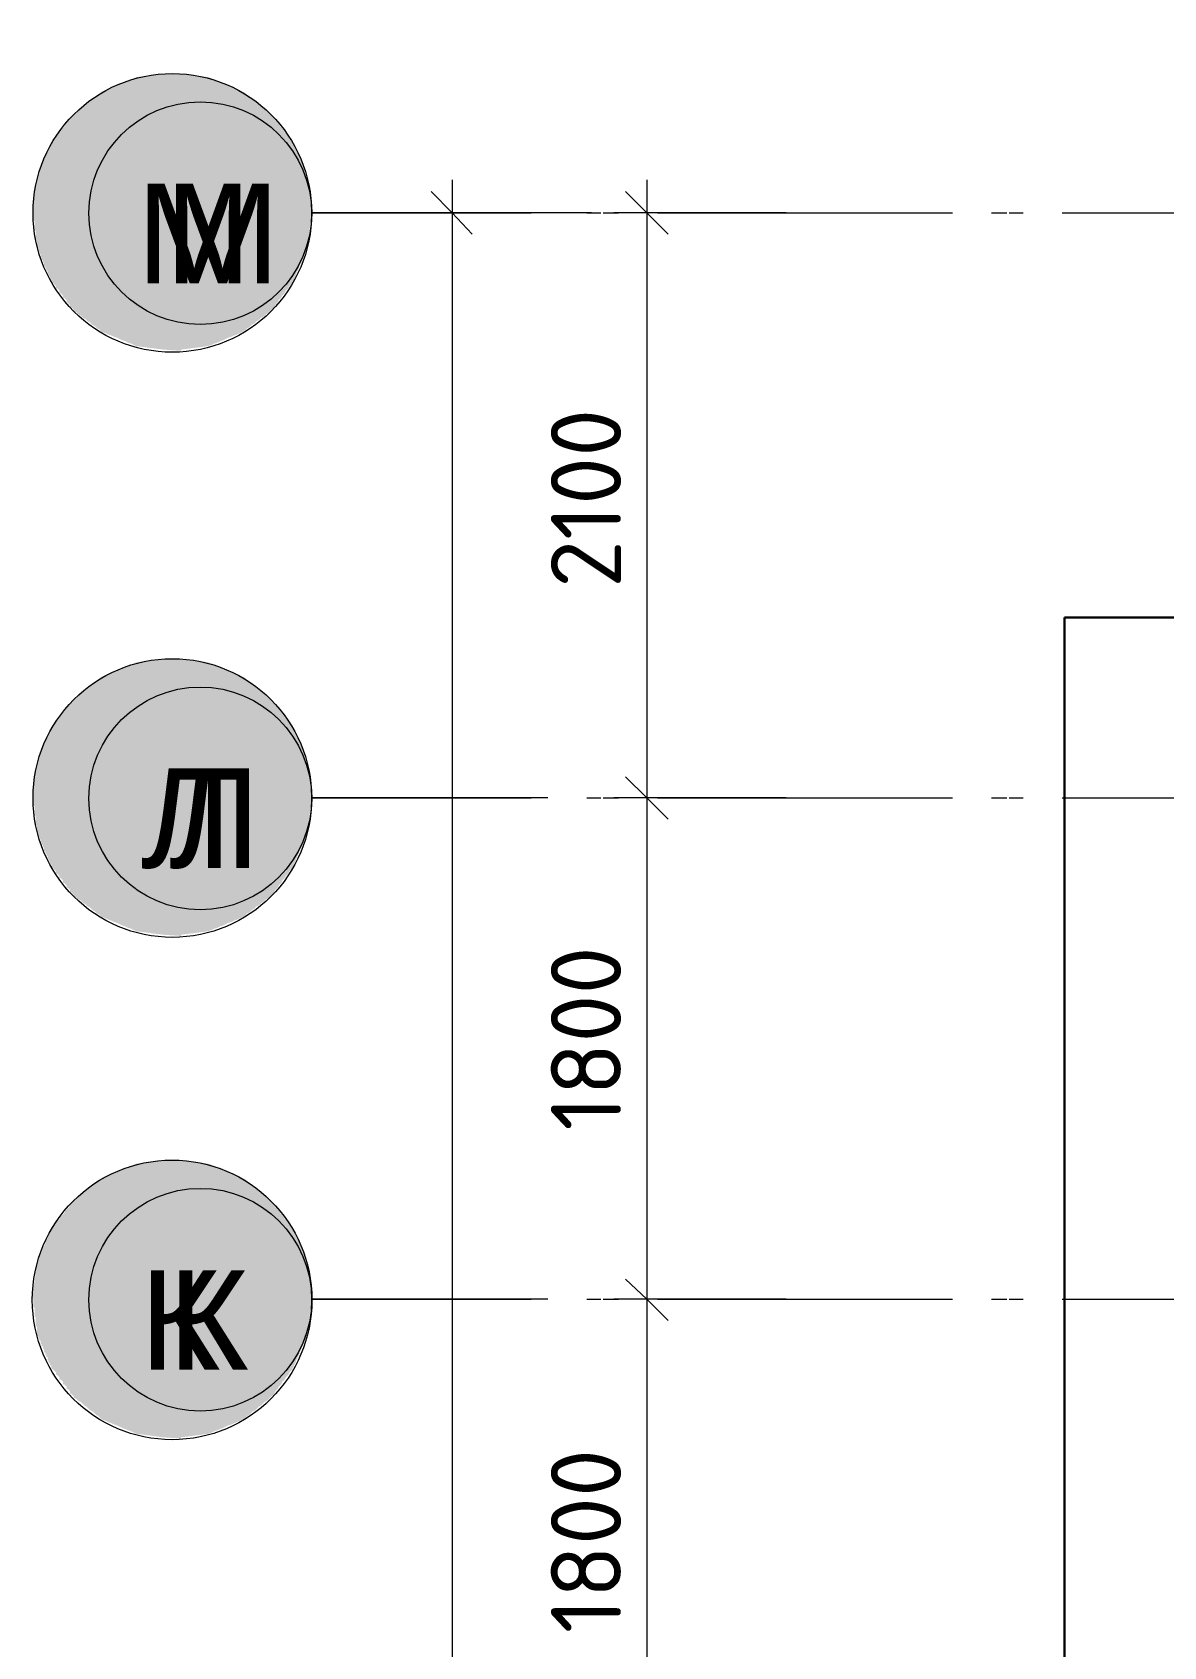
# Model space of a CAD drawing. Header units: millimetres. Extents: x -84737 to 172119, y -43083 to 59399.
# Drawn here: x -81064 to -77004, y 51635 to 57427 of the extents above; entities that cross this region are included whole.
import ezdxf

# ---------------------------------------------------------------- set-up
doc = ezdxf.new("R2010")
doc.units = ezdxf.units.MM
doc.layers.add('PDF _Геометрия', color=7, linetype='Continuous')
doc.layers.add('PDF _Текст', color=7, linetype='Continuous')
doc.layers.add('PDF _Сплошная заливка', color=7, linetype='Continuous', true_color=0xffffff)
doc.styles.add('PDF GOSTCommon', font='arial.ttf')
doc.styles.add('PDF ISOCPEUR', font='isocpeur.ttf')

msp = doc.modelspace()

# ---------------------------------------------------------------- hatches: boundary and pattern name
at = {"layer": 'PDF _Сплошная заливка', "transparency": 33554559}
for points in [[(-80462.5, 57270.7), (-80530.2, 57279.2), (-80593.7, 57279.2), (-80627.6, 57275), (-80657.2, 57270.7), (-80691.1, 57266.5), (-80708, 57258), (-80720.7, 57253.8), (-80729.2, 57249.6), (-80741.9, 57245.3), (-80758.8, 57236.9), (-80771.5, 57232.6), (-80780, 57228.4), (-80792.7, 57224.2), (-80801.1, 57219.9), (-80813.8, 57215.7), (-80826.5, 57203), (-80835, 57198.8), (-80847.7, 57186.1), (-80856.2, 57181.8), (-80868.9, 57169.1), (-80877.3, 57164.9), (-80890, 57152.2), (-80898.5, 57148), (-80906.9, 57139.5), (-80915.4, 57135.3), (-80919.6, 57126.8), (-80928.1, 57118.4), (-80932.3, 57109.9), (-80945, 57097.2), (-80949.3, 57088.7), (-80962, 57076), (-80966.2, 57067.6), (-80978.9, 57054.9), (-80983.1, 57046.4), (-80995.8, 57033.7), (-81000.1, 57021), (-81004.3, 57012.5), (-81008.5, 56999.8), (-81012.8, 56991.4), (-81017, 56978.7), (-81025.5, 56961.7), (-81029.7, 56949), (-81033.9, 56940.6), (-81038.2, 56927.9), (-81046.6, 56911), (-81050.9, 56877.1), (-81055.1, 56847.5), (-81059.3, 56813.6), (-81063.6, 56784), (-81059.3, 56779.7), (-81059.3, 56750.1), (-81055.1, 56750.1), (-81055.1, 56716.3), (-81050.9, 56716.3), (-81050.9, 56682.4), (-81046.6, 56682.4), (-81046.6, 56648.5), (-81042.4, 56648.5), (-81042.4, 56640.1), (-81038.2, 56640.1), (-81038.2, 56631.6), (-81033.9, 56631.6), (-81033.9, 56618.9), (-81029.7, 56618.9), (-81029.7, 56610.4), (-81025.5, 56610.4), (-81025.5, 56602), (-81021.2, 56602), (-81021.2, 56589.3), (-81017, 56589.3), (-81017, 56580.8), (-81012.8, 56580.8), (-81012.8, 56572.4), (-81008.5, 56572.4), (-81008.5, 56559.7), (-81004.3, 56559.7), (-81004.3, 56551.2), (-81000.1, 56551.2), (-81000.1, 56542.7), (-80995.8, 56542.7), (-80995.8, 56530), (-80991.6, 56530), (-80978.9, 56517.3), (-80978.9, 56508.9), (-80974.7, 56508.9), (-80966.2, 56500.4), (-80966.2, 56491.9), (-80962, 56491.9), (-80953.5, 56483.5), (-80953.5, 56475), (-80949.3, 56475), (-80940.8, 56466.5), (-80940.8, 56458.1), (-80936.6, 56458.1), (-80928.1, 56449.6), (-80928.1, 56441.1), (-80923.9, 56441.1), (-80915.4, 56432.7), (-80915.4, 56424.2), (-80906.9, 56424.2), (-80898.5, 56415.7), (-80890, 56411.5), (-80881.6, 56403), (-80873.1, 56398.8), (-80864.6, 56390.4), (-80856.2, 56386.1), (-80847.7, 56377.7), (-80839.2, 56373.4), (-80830.8, 56365), (-80822.3, 56360.7), (-80813.8, 56352.3), (-80801.1, 56348), (-80792.7, 56343.8), (-80780, 56339.6), (-80771.5, 56335.3), (-80758.8, 56331.1), (-80741.9, 56322.6), (-80729.2, 56318.4), (-80720.7, 56314.2), (-80708, 56309.9), (-80691.1, 56301.5), (-80657.2, 56297.2), (-80627.6, 56293), (-80593.7, 56288.8), (-80530.2, 56284.5), (-80530.2, 56288.8), (-80462.5, 56297.2), (-80432.9, 56301.5), (-80420.2, 56305.7), (-80411.7, 56309.9), (-80399, 56314.2), (-80390.6, 56318.4), (-80377.9, 56322.6), (-80360.9, 56331.1), (-80348.2, 56335.3), (-80339.8, 56339.6), (-80327.1, 56343.8), (-80301.7, 56356.5), (-80293.2, 56365), (-80284.8, 56369.2), (-80276.3, 56377.7), (-80267.8, 56381.9), (-80259.4, 56390.4), (-80250.9, 56394.6), (-80242.4, 56403), (-80234, 56407.3), (-80225.5, 56415.7), (-80217, 56420), (-80195.9, 56441.1), (-80191.6, 56449.6), (-80183.2, 56458.1), (-80178.9, 56466.5), (-80170.5, 56475), (-80166.2, 56483.5), (-80157.8, 56491.9), (-80153.6, 56500.4), (-80145.1, 56508.9), (-80140.9, 56517.3), (-80132.4, 56525.8), (-80119.7, 56551.2), (-80115.5, 56563.9), (-80107, 56580.8), (-80102.8, 56593.5), (-80094.3, 56610.4), (-80090.1, 56623.1), (-80081.6, 56640.1), (-80077.4, 56652.8), (-80073.1, 56682.4), (-80064.7, 56750.1), (-80060.4, 56813.6), (-80064.7, 56813.6), (-80064.7, 56843.2), (-80068.9, 56843.2), (-80068.9, 56877.1), (-80073.1, 56877.1), (-80073.1, 56906.7), (-80077.4, 56906.7), (-80077.4, 56919.4), (-80081.6, 56919.4), (-80081.6, 56927.9), (-80085.8, 56927.9), (-80085.8, 56940.6), (-80090.1, 56940.6), (-80090.1, 56949), (-80094.3, 56949), (-80094.3, 56961.7), (-80098.5, 56961.7), (-80098.5, 56970.2), (-80102.8, 56970.2), (-80102.8, 56978.7), (-80107, 56978.7), (-80107, 56991.4), (-80111.2, 56991.4), (-80111.2, 56999.8), (-80115.5, 56999.8), (-80115.5, 57012.5), (-80119.7, 57012.5), (-80119.7, 57021), (-80123.9, 57021), (-80123.9, 57029.5), (-80128.2, 57029.5), (-80128.2, 57037.9), (-80136.6, 57046.4), (-80140.9, 57046.4), (-80140.9, 57054.9), (-80153.6, 57067.6), (-80157.8, 57067.6), (-80157.8, 57076), (-80170.5, 57088.7), (-80174.7, 57088.7), (-80174.7, 57097.2), (-80187.4, 57109.9), (-80191.6, 57109.9), (-80191.6, 57118.4), (-80221.3, 57148), (-80229.7, 57152.2), (-80242.4, 57164.9), (-80250.9, 57169.1), (-80263.6, 57181.8), (-80272.1, 57186.1), (-80284.8, 57198.8), (-80293.2, 57203), (-80301.7, 57211.5), (-80327.1, 57224.2), (-80339.8, 57228.4), (-80348.2, 57232.6), (-80360.9, 57236.9), (-80377.9, 57245.3), (-80390.6, 57249.6), (-80399, 57253.8), (-80411.7, 57258), (-80420.2, 57262.3), (-80432.9, 57266.5)], [(-80356.7, 57169.1), (-80424.4, 57177.6), (-80496.4, 57177.6), (-80564.1, 57169.1), (-80572.6, 57164.9), (-80585.3, 57160.7), (-80593.7, 57156.4), (-80606.4, 57152.2), (-80614.9, 57148), (-80627.6, 57143.7), (-80636.1, 57139.5), (-80661.5, 57131.1), (-80669.9, 57122.6), (-80678.4, 57118.4), (-80686.9, 57109.9), (-80695.3, 57105.7), (-80703.8, 57097.2), (-80712.3, 57093), (-80720.7, 57084.5), (-80729.2, 57080.3), (-80737.6, 57071.8), (-80746.1, 57067.6), (-80750.3, 57059.1), (-80758.8, 57050.6), (-80763, 57042.2), (-80771.5, 57033.7), (-80775.7, 57025.2), (-80784.2, 57016.8), (-80788.4, 57008.3), (-80796.9, 56999.8), (-80801.1, 56991.4), (-80809.6, 56982.9), (-80818.1, 56957.5), (-80822.3, 56949), (-80826.5, 56936.4), (-80830.8, 56927.9), (-80835, 56915.2), (-80839.2, 56906.7), (-80843.5, 56894), (-80847.7, 56885.6), (-80860.4, 56784), (-80856.2, 56779.7), (-80856.2, 56745.9), (-80851.9, 56745.9), (-80851.9, 56712), (-80847.7, 56712), (-80847.7, 56673.9), (-80843.5, 56673.9), (-80843.5, 56665.5), (-80839.2, 56665.5), (-80839.2, 56657), (-80835, 56657), (-80835, 56644.3), (-80830.8, 56644.3), (-80830.8, 56635.8), (-80826.5, 56635.8), (-80826.5, 56623.1), (-80822.3, 56623.1), (-80822.3, 56614.7), (-80818.1, 56614.7), (-80818.1, 56602), (-80813.8, 56602), (-80813.8, 56593.5), (-80809.6, 56593.5), (-80809.6, 56580.8), (-80805.4, 56580.8), (-80796.9, 56572.4), (-80796.9, 56563.9), (-80792.7, 56563.9), (-80784.2, 56555.4), (-80784.2, 56547), (-80780, 56547), (-80771.5, 56538.5), (-80771.5, 56530), (-80767.3, 56530), (-80758.8, 56521.6), (-80758.8, 56513.1), (-80754.6, 56513.1), (-80746.1, 56504.6), (-80746.1, 56496.2), (-80737.6, 56496.2), (-80729.2, 56487.7), (-80720.7, 56483.5), (-80712.3, 56475), (-80703.8, 56470.8), (-80695.3, 56462.3), (-80686.9, 56458.1), (-80678.4, 56449.6), (-80669.9, 56445.4), (-80661.5, 56436.9), (-80636.1, 56428.4), (-80627.6, 56424.2), (-80614.9, 56420), (-80606.4, 56415.7), (-80593.7, 56411.5), (-80585.3, 56407.3), (-80572.6, 56403), (-80564.1, 56398.8), (-80487.9, 56386.1), (-80432.9, 56381.9), (-80432.9, 56386.1), (-80356.7, 56398.8), (-80344, 56403), (-80335.6, 56407.3), (-80322.9, 56411.5), (-80314.4, 56415.7), (-80301.7, 56420), (-80293.2, 56424.2), (-80280.5, 56428.4), (-80255.1, 56441.1), (-80246.7, 56449.6), (-80238.2, 56453.8), (-80229.7, 56462.3), (-80221.3, 56466.5), (-80212.8, 56475), (-80204.3, 56479.2), (-80195.9, 56487.7), (-80187.4, 56491.9), (-80170.5, 56508.9), (-80166.2, 56517.3), (-80157.8, 56525.8), (-80153.6, 56534.3), (-80145.1, 56542.7), (-80140.9, 56551.2), (-80132.4, 56559.7), (-80128.2, 56568.1), (-80119.7, 56576.6), (-80107, 56602), (-80102.8, 56614.7), (-80098.5, 56623.1), (-80094.3, 56635.8), (-80090.1, 56644.3), (-80085.8, 56657), (-80081.6, 56665.5), (-80077.4, 56678.2), (-80064.7, 56754.4), (-80060.4, 56805.1), (-80064.7, 56805.1), (-80064.7, 56830.5), (-80068.9, 56830.5), (-80068.9, 56855.9), (-80073.1, 56855.9), (-80073.1, 56881.3), (-80077.4, 56881.3), (-80077.4, 56894), (-80081.6, 56894), (-80081.6, 56906.7), (-80085.8, 56906.7), (-80085.8, 56915.2), (-80090.1, 56915.2), (-80090.1, 56927.9), (-80094.3, 56927.9), (-80094.3, 56936.4), (-80098.5, 56936.4), (-80098.5, 56949), (-80102.8, 56949), (-80102.8, 56957.5), (-80107, 56957.5), (-80107, 56970.2), (-80111.2, 56970.2), (-80111.2, 56978.7), (-80115.5, 56978.7), (-80115.5, 56987.1), (-80123.9, 56995.6), (-80128.2, 56995.6), (-80128.2, 57004.1), (-80136.6, 57012.5), (-80140.9, 57012.5), (-80140.9, 57021), (-80149.3, 57029.5), (-80153.6, 57029.5), (-80153.6, 57037.9), (-80162, 57046.4), (-80166.2, 57046.4), (-80166.2, 57054.9), (-80187.4, 57076), (-80195.9, 57080.3), (-80204.3, 57088.7), (-80212.8, 57093), (-80221.3, 57101.4), (-80229.7, 57105.7), (-80238.2, 57114.1), (-80246.7, 57118.4), (-80255.1, 57126.8), (-80280.5, 57139.5), (-80293.2, 57143.7), (-80301.7, 57148), (-80314.4, 57152.2), (-80322.9, 57156.4), (-80335.6, 57160.7), (-80344, 57164.9)], [(-80462.5, 55171.4), (-80530.2, 55179.8), (-80593.7, 55179.8), (-80627.6, 55175.6), (-80657.2, 55171.4), (-80691.1, 55167.1), (-80708, 55158.7), (-80720.7, 55154.4), (-80729.2, 55150.2), (-80741.9, 55146), (-80758.8, 55137.5), (-80771.5, 55133.3), (-80780, 55129), (-80792.7, 55124.8), (-80801.1, 55120.6), (-80813.8, 55116.3), (-80826.5, 55103.6), (-80835, 55099.4), (-80847.7, 55086.7), (-80856.2, 55082.5), (-80868.9, 55069.8), (-80877.3, 55065.6), (-80890, 55052.9), (-80898.5, 55048.6), (-80906.9, 55040.2), (-80915.4, 55035.9), (-80919.6, 55027.5), (-80928.1, 55019), (-80932.3, 55010.5), (-80945, 54997.8), (-80949.3, 54989.4), (-80962, 54976.7), (-80966.2, 54968.2), (-80978.9, 54955.5), (-80983.1, 54947), (-80995.8, 54934.3), (-81000.1, 54921.6), (-81004.3, 54913.2), (-81008.5, 54900.5), (-81012.8, 54892), (-81017, 54879.3), (-81025.5, 54862.4), (-81029.7, 54849.7), (-81033.9, 54841.2), (-81038.2, 54828.5), (-81046.6, 54811.6), (-81050.9, 54777.7), (-81055.1, 54748.1), (-81059.3, 54714.3), (-81063.6, 54684.6), (-81059.3, 54680.4), (-81059.3, 54650.8), (-81055.1, 54650.8), (-81055.1, 54616.9), (-81050.9, 54616.9), (-81050.9, 54583), (-81046.6, 54583), (-81046.6, 54549.2), (-81042.4, 54549.2), (-81042.4, 54540.7), (-81038.2, 54540.7), (-81038.2, 54532.3), (-81033.9, 54532.3), (-81033.9, 54519.6), (-81029.7, 54519.6), (-81029.7, 54511.1), (-81025.5, 54511.1), (-81025.5, 54502.6), (-81021.2, 54502.6), (-81021.2, 54489.9), (-81017, 54489.9), (-81017, 54481.5), (-81012.8, 54481.5), (-81012.8, 54473), (-81008.5, 54473), (-81008.5, 54460.3), (-81004.3, 54460.3), (-81004.3, 54451.8), (-81000.1, 54451.8), (-81000.1, 54443.4), (-80995.8, 54443.4), (-80995.8, 54430.7), (-80991.6, 54430.7), (-80978.9, 54418), (-80978.9, 54409.5), (-80974.7, 54409.5), (-80966.2, 54401), (-80966.2, 54392.6), (-80962, 54392.6), (-80953.5, 54384.1), (-80953.5, 54375.6), (-80949.3, 54375.6), (-80940.8, 54367.2), (-80940.8, 54358.7), (-80936.6, 54358.7), (-80928.1, 54350.3), (-80928.1, 54341.8), (-80923.9, 54341.8), (-80915.4, 54333.3), (-80915.4, 54324.9), (-80906.9, 54324.9), (-80898.5, 54316.4), (-80890, 54312.2), (-80881.6, 54303.7), (-80873.1, 54299.5), (-80864.6, 54291), (-80856.2, 54286.8), (-80847.7, 54278.3), (-80839.2, 54274.1), (-80830.8, 54265.6), (-80822.3, 54261.4), (-80813.8, 54252.9), (-80801.1, 54248.7), (-80792.7, 54244.4), (-80780, 54240.2), (-80771.5, 54236), (-80758.8, 54231.7), (-80741.9, 54223.3), (-80729.2, 54219), (-80720.7, 54214.8), (-80708, 54210.6), (-80691.1, 54202.1), (-80657.2, 54197.9), (-80627.6, 54193.6), (-80593.7, 54189.4), (-80530.2, 54185.2), (-80530.2, 54189.4), (-80462.5, 54197.9), (-80432.9, 54202.1), (-80420.2, 54206.3), (-80411.7, 54210.6), (-80399, 54214.8), (-80390.6, 54219), (-80377.9, 54223.3), (-80360.9, 54231.7), (-80348.2, 54236), (-80339.8, 54240.2), (-80327.1, 54244.4), (-80301.7, 54257.1), (-80293.2, 54265.6), (-80284.8, 54269.8), (-80276.3, 54278.3), (-80267.8, 54282.5), (-80259.4, 54291), (-80250.9, 54295.2), (-80242.4, 54303.7), (-80234, 54307.9), (-80225.5, 54316.4), (-80217, 54320.6), (-80195.9, 54341.8), (-80191.6, 54350.3), (-80183.2, 54358.7), (-80178.9, 54367.2), (-80170.5, 54375.6), (-80166.2, 54384.1), (-80157.8, 54392.6), (-80153.6, 54401), (-80145.1, 54409.5), (-80140.9, 54418), (-80132.4, 54426.4), (-80119.7, 54451.8), (-80115.5, 54464.5), (-80107, 54481.5), (-80102.8, 54494.2), (-80094.3, 54511.1), (-80090.1, 54523.8), (-80081.6, 54540.7), (-80077.4, 54553.4), (-80073.1, 54583), (-80064.7, 54650.8), (-80060.4, 54714.3), (-80064.7, 54714.3), (-80064.7, 54743.9), (-80068.9, 54743.9), (-80068.9, 54777.7), (-80073.1, 54777.7), (-80073.1, 54807.4), (-80077.4, 54807.4), (-80077.4, 54820.1), (-80081.6, 54820.1), (-80081.6, 54828.5), (-80085.8, 54828.5), (-80085.8, 54841.2), (-80090.1, 54841.2), (-80090.1, 54849.7), (-80094.3, 54849.7), (-80094.3, 54862.4), (-80098.5, 54862.4), (-80098.5, 54870.9), (-80102.8, 54870.9), (-80102.8, 54879.3), (-80107, 54879.3), (-80107, 54892), (-80111.2, 54892), (-80111.2, 54900.5), (-80115.5, 54900.5), (-80115.5, 54913.2), (-80119.7, 54913.2), (-80119.7, 54921.6), (-80123.9, 54921.6), (-80123.9, 54930.1), (-80128.2, 54930.1), (-80128.2, 54938.6), (-80136.6, 54947), (-80140.9, 54947), (-80140.9, 54955.5), (-80153.6, 54968.2), (-80157.8, 54968.2), (-80157.8, 54976.7), (-80170.5, 54989.4), (-80174.7, 54989.4), (-80174.7, 54997.8), (-80187.4, 55010.5), (-80191.6, 55010.5), (-80191.6, 55019), (-80221.3, 55048.6), (-80229.7, 55052.9), (-80242.4, 55065.6), (-80250.9, 55069.8), (-80263.6, 55082.5), (-80272.1, 55086.7), (-80284.8, 55099.4), (-80293.2, 55103.6), (-80301.7, 55112.1), (-80327.1, 55124.8), (-80339.8, 55129), (-80348.2, 55133.3), (-80360.9, 55137.5), (-80377.9, 55146), (-80390.6, 55150.2), (-80399, 55154.4), (-80411.7, 55158.7), (-80420.2, 55162.9), (-80432.9, 55167.1)], [(-80356.7, 55069.8), (-80424.4, 55078.3), (-80496.4, 55078.3), (-80564.1, 55069.8), (-80572.6, 55065.6), (-80585.3, 55061.3), (-80593.7, 55057.1), (-80606.4, 55052.9), (-80614.9, 55048.6), (-80627.6, 55044.4), (-80636.1, 55040.2), (-80661.5, 55031.7), (-80669.9, 55023.2), (-80678.4, 55019), (-80686.9, 55010.5), (-80695.3, 55006.3), (-80703.8, 54997.8), (-80712.3, 54993.6), (-80720.7, 54985.1), (-80729.2, 54980.9), (-80737.6, 54972.4), (-80746.1, 54968.2), (-80750.3, 54959.7), (-80758.8, 54951.3), (-80763, 54942.8), (-80771.5, 54934.3), (-80775.7, 54925.9), (-80784.2, 54917.4), (-80788.4, 54909), (-80796.9, 54900.5), (-80801.1, 54892), (-80809.6, 54883.6), (-80818.1, 54858.2), (-80822.3, 54849.7), (-80826.5, 54837), (-80830.8, 54828.5), (-80835, 54815.8), (-80839.2, 54807.4), (-80843.5, 54794.7), (-80847.7, 54786.2), (-80860.4, 54684.6), (-80856.2, 54680.4), (-80856.2, 54646.5), (-80851.9, 54646.5), (-80851.9, 54612.7), (-80847.7, 54612.7), (-80847.7, 54574.6), (-80843.5, 54574.6), (-80843.5, 54566.1), (-80839.2, 54566.1), (-80839.2, 54557.6), (-80835, 54557.6), (-80835, 54545), (-80830.8, 54545), (-80830.8, 54536.5), (-80826.5, 54536.5), (-80826.5, 54523.8), (-80822.3, 54523.8), (-80822.3, 54515.3), (-80818.1, 54515.3), (-80818.1, 54502.6), (-80813.8, 54502.6), (-80813.8, 54494.2), (-80809.6, 54494.2), (-80809.6, 54481.5), (-80805.4, 54481.5), (-80796.9, 54473), (-80796.9, 54464.5), (-80792.7, 54464.5), (-80784.2, 54456.1), (-80784.2, 54447.6), (-80780, 54447.6), (-80771.5, 54439.1), (-80771.5, 54430.7), (-80767.3, 54430.7), (-80758.8, 54422.2), (-80758.8, 54413.7), (-80754.6, 54413.7), (-80746.1, 54405.3), (-80746.1, 54396.8), (-80737.6, 54396.8), (-80729.2, 54388.3), (-80720.7, 54384.1), (-80712.3, 54375.6), (-80703.8, 54371.4), (-80695.3, 54363), (-80686.9, 54358.7), (-80678.4, 54350.3), (-80669.9, 54346), (-80661.5, 54337.6), (-80636.1, 54329.1), (-80627.6, 54324.9), (-80614.9, 54320.6), (-80606.4, 54316.4), (-80593.7, 54312.2), (-80585.3, 54307.9), (-80572.6, 54303.7), (-80564.1, 54299.5), (-80487.9, 54286.8), (-80432.9, 54282.5), (-80432.9, 54286.8), (-80356.7, 54299.5), (-80344, 54303.7), (-80335.6, 54307.9), (-80322.9, 54312.2), (-80314.4, 54316.4), (-80301.7, 54320.6), (-80293.2, 54324.9), (-80280.5, 54329.1), (-80255.1, 54341.8), (-80246.7, 54350.3), (-80238.2, 54354.5), (-80229.7, 54363), (-80221.3, 54367.2), (-80212.8, 54375.6), (-80204.3, 54379.9), (-80195.9, 54388.3), (-80187.4, 54392.6), (-80170.5, 54409.5), (-80166.2, 54418), (-80157.8, 54426.4), (-80153.6, 54434.9), (-80145.1, 54443.4), (-80140.9, 54451.8), (-80132.4, 54460.3), (-80128.2, 54468.8), (-80119.7, 54477.2), (-80107, 54502.6), (-80102.8, 54515.3), (-80098.5, 54523.8), (-80094.3, 54536.5), (-80090.1, 54545), (-80085.8, 54557.6), (-80081.6, 54566.1), (-80077.4, 54578.8), (-80064.7, 54655), (-80060.4, 54705.8), (-80064.7, 54705.8), (-80064.7, 54731.2), (-80068.9, 54731.2), (-80068.9, 54756.6), (-80073.1, 54756.6), (-80073.1, 54782), (-80077.4, 54782), (-80077.4, 54794.7), (-80081.6, 54794.7), (-80081.6, 54807.4), (-80085.8, 54807.4), (-80085.8, 54815.8), (-80090.1, 54815.8), (-80090.1, 54828.5), (-80094.3, 54828.5), (-80094.3, 54837), (-80098.5, 54837), (-80098.5, 54849.7), (-80102.8, 54849.7), (-80102.8, 54858.2), (-80107, 54858.2), (-80107, 54870.9), (-80111.2, 54870.9), (-80111.2, 54879.3), (-80115.5, 54879.3), (-80115.5, 54887.8), (-80123.9, 54896.3), (-80128.2, 54896.3), (-80128.2, 54904.7), (-80136.6, 54913.2), (-80140.9, 54913.2), (-80140.9, 54921.6), (-80149.3, 54930.1), (-80153.6, 54930.1), (-80153.6, 54938.6), (-80162, 54947), (-80166.2, 54947), (-80166.2, 54955.5), (-80187.4, 54976.7), (-80195.9, 54980.9), (-80204.3, 54989.4), (-80212.8, 54993.6), (-80221.3, 55002.1), (-80229.7, 55006.3), (-80238.2, 55014.8), (-80246.7, 55019), (-80255.1, 55027.5), (-80280.5, 55040.2), (-80293.2, 55044.4), (-80301.7, 55048.6), (-80314.4, 55052.9), (-80322.9, 55057.1), (-80335.6, 55061.3), (-80344, 55065.6)], [(-80462.5, 53372.5), (-80530.2, 53381), (-80593.7, 53381), (-80627.6, 53376.8), (-80657.2, 53372.5), (-80691.1, 53368.3), (-80708, 53359.8), (-80720.7, 53355.6), (-80729.2, 53351.4), (-80741.9, 53347.1), (-80758.8, 53338.7), (-80771.5, 53334.4), (-80780, 53330.2), (-80792.7, 53326), (-80801.1, 53321.7), (-80813.8, 53317.5), (-80826.5, 53304.8), (-80835, 53300.6), (-80847.7, 53287.9), (-80856.2, 53283.6), (-80868.9, 53270.9), (-80877.3, 53266.7), (-80890, 53254), (-80898.5, 53249.8), (-80906.9, 53241.3), (-80915.4, 53237.1), (-80919.6, 53228.6), (-80928.1, 53220.2), (-80932.3, 53211.7), (-80945, 53199), (-80949.3, 53190.5), (-80962, 53177.8), (-80966.2, 53169.4), (-80978.9, 53156.7), (-80983.1, 53148.2), (-80995.8, 53135.5), (-81000.1, 53122.8), (-81004.3, 53114.3), (-81008.5, 53101.6), (-81012.8, 53093.2), (-81017, 53080.5), (-81025.5, 53063.6), (-81029.7, 53050.9), (-81033.9, 53042.4), (-81038.2, 53029.7), (-81046.6, 53012.8), (-81050.9, 52978.9), (-81055.1, 52949.3), (-81059.3, 52915.4), (-81063.6, 52885.8), (-81059.3, 52881.6), (-81059.3, 52851.9), (-81055.1, 52851.9), (-81055.1, 52818.1), (-81050.9, 52818.1), (-81050.9, 52784.2), (-81046.6, 52784.2), (-81046.6, 52750.3), (-81042.4, 52750.3), (-81042.4, 52741.9), (-81038.2, 52741.9), (-81038.2, 52733.4), (-81033.9, 52733.4), (-81033.9, 52720.7), (-81029.7, 52720.7), (-81029.7, 52712.2), (-81025.5, 52712.2), (-81025.5, 52703.8), (-81021.2, 52703.8), (-81021.2, 52691.1), (-81017, 52691.1), (-81017, 52682.6), (-81012.8, 52682.6), (-81012.8, 52674.2), (-81008.5, 52674.2), (-81008.5, 52661.5), (-81004.3, 52661.5), (-81004.3, 52653), (-81000.1, 52653), (-81000.1, 52644.5), (-80995.8, 52644.5), (-80995.8, 52631.8), (-80991.6, 52631.8), (-80978.9, 52619.1), (-80978.9, 52610.7), (-80974.7, 52610.7), (-80966.2, 52602.2), (-80966.2, 52593.7), (-80962, 52593.7), (-80953.5, 52585.3), (-80953.5, 52576.8), (-80949.3, 52576.8), (-80940.8, 52568.3), (-80940.8, 52559.9), (-80936.6, 52559.9), (-80928.1, 52551.4), (-80928.1, 52542.9), (-80923.9, 52542.9), (-80915.4, 52534.5), (-80915.4, 52526), (-80906.9, 52526), (-80898.5, 52517.5), (-80890, 52513.3), (-80877.3, 52500.6), (-80868.9, 52496.4), (-80856.2, 52483.7), (-80847.7, 52479.5), (-80835, 52466.8), (-80826.5, 52462.5), (-80813.8, 52449.8), (-80801.1, 52445.6), (-80792.7, 52441.4), (-80780, 52437.1), (-80771.5, 52432.9), (-80758.8, 52428.7), (-80741.9, 52420.2), (-80729.2, 52416), (-80720.7, 52411.7), (-80708, 52407.5), (-80691.1, 52399), (-80657.2, 52394.8), (-80627.6, 52390.6), (-80593.7, 52386.3), (-80530.2, 52382.1), (-80530.2, 52386.3), (-80462.5, 52394.8), (-80432.9, 52399), (-80420.2, 52403.3), (-80411.7, 52407.5), (-80399, 52411.7), (-80390.6, 52416), (-80377.9, 52420.2), (-80360.9, 52428.7), (-80348.2, 52432.9), (-80339.8, 52437.1), (-80327.1, 52441.4), (-80301.7, 52454.1), (-80293.2, 52462.5), (-80284.8, 52466.8), (-80272.1, 52479.5), (-80263.6, 52483.7), (-80250.9, 52496.4), (-80242.4, 52500.6), (-80229.7, 52513.3), (-80221.3, 52517.5), (-80195.9, 52542.9), (-80191.6, 52551.4), (-80183.2, 52559.9), (-80178.9, 52568.3), (-80170.5, 52576.8), (-80166.2, 52585.3), (-80157.8, 52593.7), (-80153.6, 52602.2), (-80145.1, 52610.7), (-80140.9, 52619.1), (-80132.4, 52627.6), (-80119.7, 52653), (-80115.5, 52665.7), (-80107, 52682.6), (-80102.8, 52695.3), (-80094.3, 52712.2), (-80090.1, 52724.9), (-80081.6, 52741.9), (-80077.4, 52754.6), (-80073.1, 52784.2), (-80064.7, 52851.9), (-80060.4, 52915.4), (-80064.7, 52915.4), (-80064.7, 52945), (-80068.9, 52945), (-80068.9, 52978.9), (-80073.1, 52978.9), (-80073.1, 53008.5), (-80077.4, 53008.5), (-80077.4, 53021.2), (-80081.6, 53021.2), (-80081.6, 53029.7), (-80085.8, 53029.7), (-80085.8, 53042.4), (-80090.1, 53042.4), (-80090.1, 53050.9), (-80094.3, 53050.9), (-80094.3, 53063.6), (-80098.5, 53063.6), (-80098.5, 53072), (-80102.8, 53072), (-80102.8, 53080.5), (-80107, 53080.5), (-80107, 53093.2), (-80111.2, 53093.2), (-80111.2, 53101.6), (-80115.5, 53101.6), (-80115.5, 53114.3), (-80119.7, 53114.3), (-80119.7, 53122.8), (-80123.9, 53122.8), (-80123.9, 53131.3), (-80128.2, 53131.3), (-80128.2, 53139.7), (-80136.6, 53148.2), (-80140.9, 53148.2), (-80140.9, 53156.7), (-80153.6, 53169.4), (-80157.8, 53169.4), (-80157.8, 53177.8), (-80170.5, 53190.5), (-80174.7, 53190.5), (-80174.7, 53199), (-80187.4, 53211.7), (-80191.6, 53211.7), (-80191.6, 53220.2), (-80221.3, 53249.8), (-80229.7, 53254), (-80242.4, 53266.7), (-80250.9, 53270.9), (-80263.6, 53283.6), (-80272.1, 53287.9), (-80284.8, 53300.6), (-80293.2, 53304.8), (-80301.7, 53313.3), (-80327.1, 53326), (-80339.8, 53330.2), (-80348.2, 53334.4), (-80360.9, 53338.7), (-80377.9, 53347.1), (-80390.6, 53351.4), (-80399, 53355.6), (-80411.7, 53359.8), (-80420.2, 53364.1), (-80432.9, 53368.3)], [(-80356.7, 53270.9), (-80424.4, 53279.4), (-80496.4, 53279.4), (-80564.1, 53270.9), (-80589.5, 53258.2), (-80602.2, 53254), (-80619.1, 53245.6), (-80631.8, 53241.3), (-80648.8, 53232.9), (-80661.5, 53228.6), (-80669.9, 53220.2), (-80678.4, 53215.9), (-80686.9, 53207.5), (-80695.3, 53203.2), (-80703.8, 53194.8), (-80712.3, 53190.5), (-80720.7, 53182.1), (-80729.2, 53177.8), (-80737.6, 53169.4), (-80746.1, 53165.1), (-80750.3, 53156.7), (-80758.8, 53148.2), (-80763, 53139.7), (-80775.7, 53127), (-80780, 53118.6), (-80792.7, 53105.9), (-80796.9, 53097.4), (-80809.6, 53084.7), (-80818.1, 53059.3), (-80822.3, 53050.9), (-80826.5, 53038.2), (-80830.8, 53029.7), (-80835, 53017), (-80839.2, 53008.5), (-80843.5, 52995.8), (-80847.7, 52987.4), (-80860.4, 52885.8), (-80856.2, 52881.6), (-80856.2, 52847.7), (-80851.9, 52847.7), (-80851.9, 52813.8), (-80847.7, 52813.8), (-80847.7, 52775.7), (-80843.5, 52775.7), (-80843.5, 52767.3), (-80839.2, 52767.3), (-80839.2, 52754.6), (-80835, 52754.6), (-80835, 52746.1), (-80830.8, 52746.1), (-80830.8, 52733.4), (-80826.5, 52733.4), (-80826.5, 52724.9), (-80822.3, 52724.9), (-80822.3, 52712.2), (-80818.1, 52712.2), (-80818.1, 52703.8), (-80813.8, 52703.8), (-80813.8, 52691.1), (-80809.6, 52691.1), (-80809.6, 52678.4), (-80805.4, 52678.4), (-80792.7, 52665.7), (-80792.7, 52657.2), (-80788.4, 52657.2), (-80775.7, 52644.5), (-80775.7, 52636.1), (-80771.5, 52636.1), (-80758.8, 52623.4), (-80758.8, 52614.9), (-80754.6, 52614.9), (-80746.1, 52606.4), (-80746.1, 52598), (-80737.6, 52598), (-80729.2, 52589.5), (-80720.7, 52585.3), (-80712.3, 52576.8), (-80703.8, 52572.6), (-80695.3, 52564.1), (-80686.9, 52559.9), (-80678.4, 52551.4), (-80669.9, 52547.2), (-80661.5, 52538.7), (-80648.8, 52534.5), (-80631.8, 52526), (-80619.1, 52521.8), (-80602.2, 52513.3), (-80589.5, 52509.1), (-80564.1, 52496.4), (-80496.4, 52487.9), (-80424.4, 52483.7), (-80424.4, 52487.9), (-80356.7, 52496.4), (-80344, 52500.6), (-80310.2, 52517.5), (-80297.5, 52521.8), (-80255.1, 52542.9), (-80246.7, 52551.4), (-80238.2, 52555.6), (-80229.7, 52564.1), (-80221.3, 52568.3), (-80212.8, 52576.8), (-80204.3, 52581), (-80195.9, 52589.5), (-80187.4, 52593.7), (-80166.2, 52614.9), (-80162, 52623.4), (-80149.3, 52636.1), (-80145.1, 52644.5), (-80132.4, 52657.2), (-80128.2, 52665.7), (-80119.7, 52674.2), (-80111.2, 52691.1), (-80107, 52703.8), (-80102.8, 52712.2), (-80098.5, 52724.9), (-80094.3, 52733.4), (-80090.1, 52746.1), (-80085.8, 52754.6), (-80077.4, 52780), (-80064.7, 52856.2), (-80060.4, 52906.9), (-80064.7, 52906.9), (-80064.7, 52932.3), (-80068.9, 52932.3), (-80068.9, 52957.7), (-80073.1, 52957.7), (-80073.1, 52983.1), (-80077.4, 52983.1), (-80077.4, 52995.8), (-80081.6, 52995.8), (-80081.6, 53008.5), (-80085.8, 53008.5), (-80085.8, 53017), (-80090.1, 53017), (-80090.1, 53029.7), (-80094.3, 53029.7), (-80094.3, 53038.2), (-80098.5, 53038.2), (-80098.5, 53050.9), (-80102.8, 53050.9), (-80102.8, 53059.3), (-80107, 53059.3), (-80107, 53072), (-80111.2, 53072), (-80111.2, 53080.5), (-80115.5, 53080.5), (-80115.5, 53088.9), (-80123.9, 53097.4), (-80128.2, 53097.4), (-80128.2, 53105.9), (-80140.9, 53118.6), (-80145.1, 53118.6), (-80145.1, 53127), (-80157.8, 53139.7), (-80162, 53139.7), (-80162, 53148.2), (-80187.4, 53173.6), (-80195.9, 53177.8), (-80204.3, 53186.3), (-80212.8, 53190.5), (-80221.3, 53199), (-80229.7, 53203.2), (-80238.2, 53211.7), (-80246.7, 53215.9), (-80255.1, 53224.4), (-80297.5, 53245.6), (-80310.2, 53249.8), (-80344, 53266.7)]]:
    msp.add_hatch(color=256, dxfattribs=at).paths.add_polyline_path(points)

# ---------------------------------------------------------------- linework, layer by layer
at = {"layer": 'PDF _Геометрия', "lineweight": 30}
msp.add_lwpolyline([(-77360.1, 55328), (-77360.1, 33331.3), (-40663.7, 33331.3), (-40663.7, 41131.9), (-26865.5, 41131.9), (-26865.5, 57427.3), (-47363.8, 57427.3), (-47363.8, 55328)], close=True, dxfattribs=at)
at = {"layer": 'PDF _Геометрия', "lineweight": 9}
for points in [[(-79556.8, 56898.3), (-79556.8, 33860.4)], [(-78858.4, 56898.3), (-78858.4, 54680.4), (-78858.4, 52881.6), (-78858.4, 51078.5), (-78858.4, 49880.7), (-78858.4, 47180.3), (-78858.4, 44479.9), (-78858.4, 41779.5), (-78858.4, 39379.7), (-78858.4, 36383), (-78858.4, 33860.4)], [(-79213.9, 56779.7), (-80060.4, 56779.7), (-79273.2, 56779.7)], [(-79057.3, 56779.7), (-79556.8, 56779.7), (-79679.5, 56779.7)], [(-79074.2, 56779.7), (-79023.5, 56779.7)], [(-79015, 56779.7), (-78960, 56779.7)], [(-78358.9, 56779.7), (-78858.4, 56779.7), (-78976.9, 56779.7)], [(-78820.3, 56779.7), (-77821.4, 56779.7)], [(-78761, 56779.7), (-77762.1, 56779.7)], [(-77622.5, 56779.7), (-77567.5, 56779.7)], [(-77559, 56779.7), (-77508.2, 56779.7)], [(-77368.5, 56779.7), (-76369.6, 56779.7)], [(-77309.3, 56779.7), (-76306.1, 56779.7)], [(-79213.9, 54680.4), (-80060.4, 54680.4), (-79273.2, 54680.4)], [(-79074.2, 54680.4), (-79023.5, 54680.4)], [(-79015, 54680.4), (-78960, 54680.4)], [(-78358.9, 54680.4), (-78858.4, 54680.4), (-78976.9, 54680.4)], [(-78820.3, 54680.4), (-77821.4, 54680.4)], [(-78761, 54680.4), (-77762.1, 54680.4)], [(-77622.5, 54680.4), (-77567.5, 54680.4)], [(-77559, 54680.4), (-77508.2, 54680.4)], [(-77368.5, 54680.4), (-76369.6, 54680.4)], [(-77309.3, 54680.4), (-76306.1, 54680.4)], [(-79213.9, 52881.6), (-80060.4, 52881.6), (-79273.2, 52881.6)], [(-79074.2, 52881.6), (-79023.5, 52881.6)], [(-79015, 52881.6), (-78960, 52881.6)], [(-78358.9, 52881.6), (-78858.4, 52881.6), (-78976.9, 52881.6)], [(-78820.3, 52881.6), (-77821.4, 52881.6)], [(-78761, 52881.6), (-77762.1, 52881.6)], [(-77622.5, 52881.6), (-77567.5, 52881.6)], [(-77559, 52881.6), (-77508.2, 52881.6)], [(-77368.5, 52881.6), (-76369.6, 52881.6)], [(-77309.3, 52881.6), (-76306.1, 52881.6)]]:
    msp.add_lwpolyline(points, dxfattribs=at)
at = {"layer": 'PDF _Геометрия', "lineweight": 20}
for points in [[(-79484.8, 56703.6), (-79556.8, 56779.7), (-79632.9, 56855.9)], [(-78782.2, 56703.6), (-78858.4, 56779.7), (-78934.6, 56855.9)], [(-78782.2, 54604.2), (-78858.4, 54680.4), (-78934.6, 54756.6)], [(-78782.2, 52805.4), (-78858.4, 52881.6), (-78934.6, 52953.5)]]:
    msp.add_lwpolyline(points, dxfattribs=at)
at = {"layer": 'PDF _Геометрия', "lineweight": 9}
for centre, radius in [((-80561, 56779.3), 499.9), ((-80460.9, 56778.2), 399.5), ((-80561, 54679.9), 499.9), ((-80460.9, 54678.8), 399.5), ((-80561.9, 52879.4), 501.6), ((-80460.9, 52880), 399.5)]:
    msp.add_circle(centre, radius, dxfattribs=at)

# ---------------------------------------------------------------- texts
at = {"layer": 'PDF _Текст', "char_height": 356.7, "attachment_point": 4, "style": 'PDF GOSTCommon'}
for s, insert in [('М', (-80690.9, 56705.3)), ('М', (-80589.3, 56705.3)), ('Л', (-80674, 54605.8)), ('Л', (-80572.4, 54605.8)), ('К', (-80678.2, 52806.9)), ('К', (-80576.6, 52806.9))]:
    msp.add_mtext(s, dxfattribs=dict(at, insert=insert))
at = {"layer": 'PDF _Текст', "char_height": 251.73, "attachment_point": 4, "rotation": 90, "style": 'PDF ISOCPEUR'}
for s, insert in [('2100', (-79077, 55433.6)), ('1800', (-79077, 53486.5)), ('1800', (-79077, 51683.4))]:
    msp.add_mtext(s, dxfattribs=dict(at, insert=insert))

doc.saveas('drawing.dxf')
